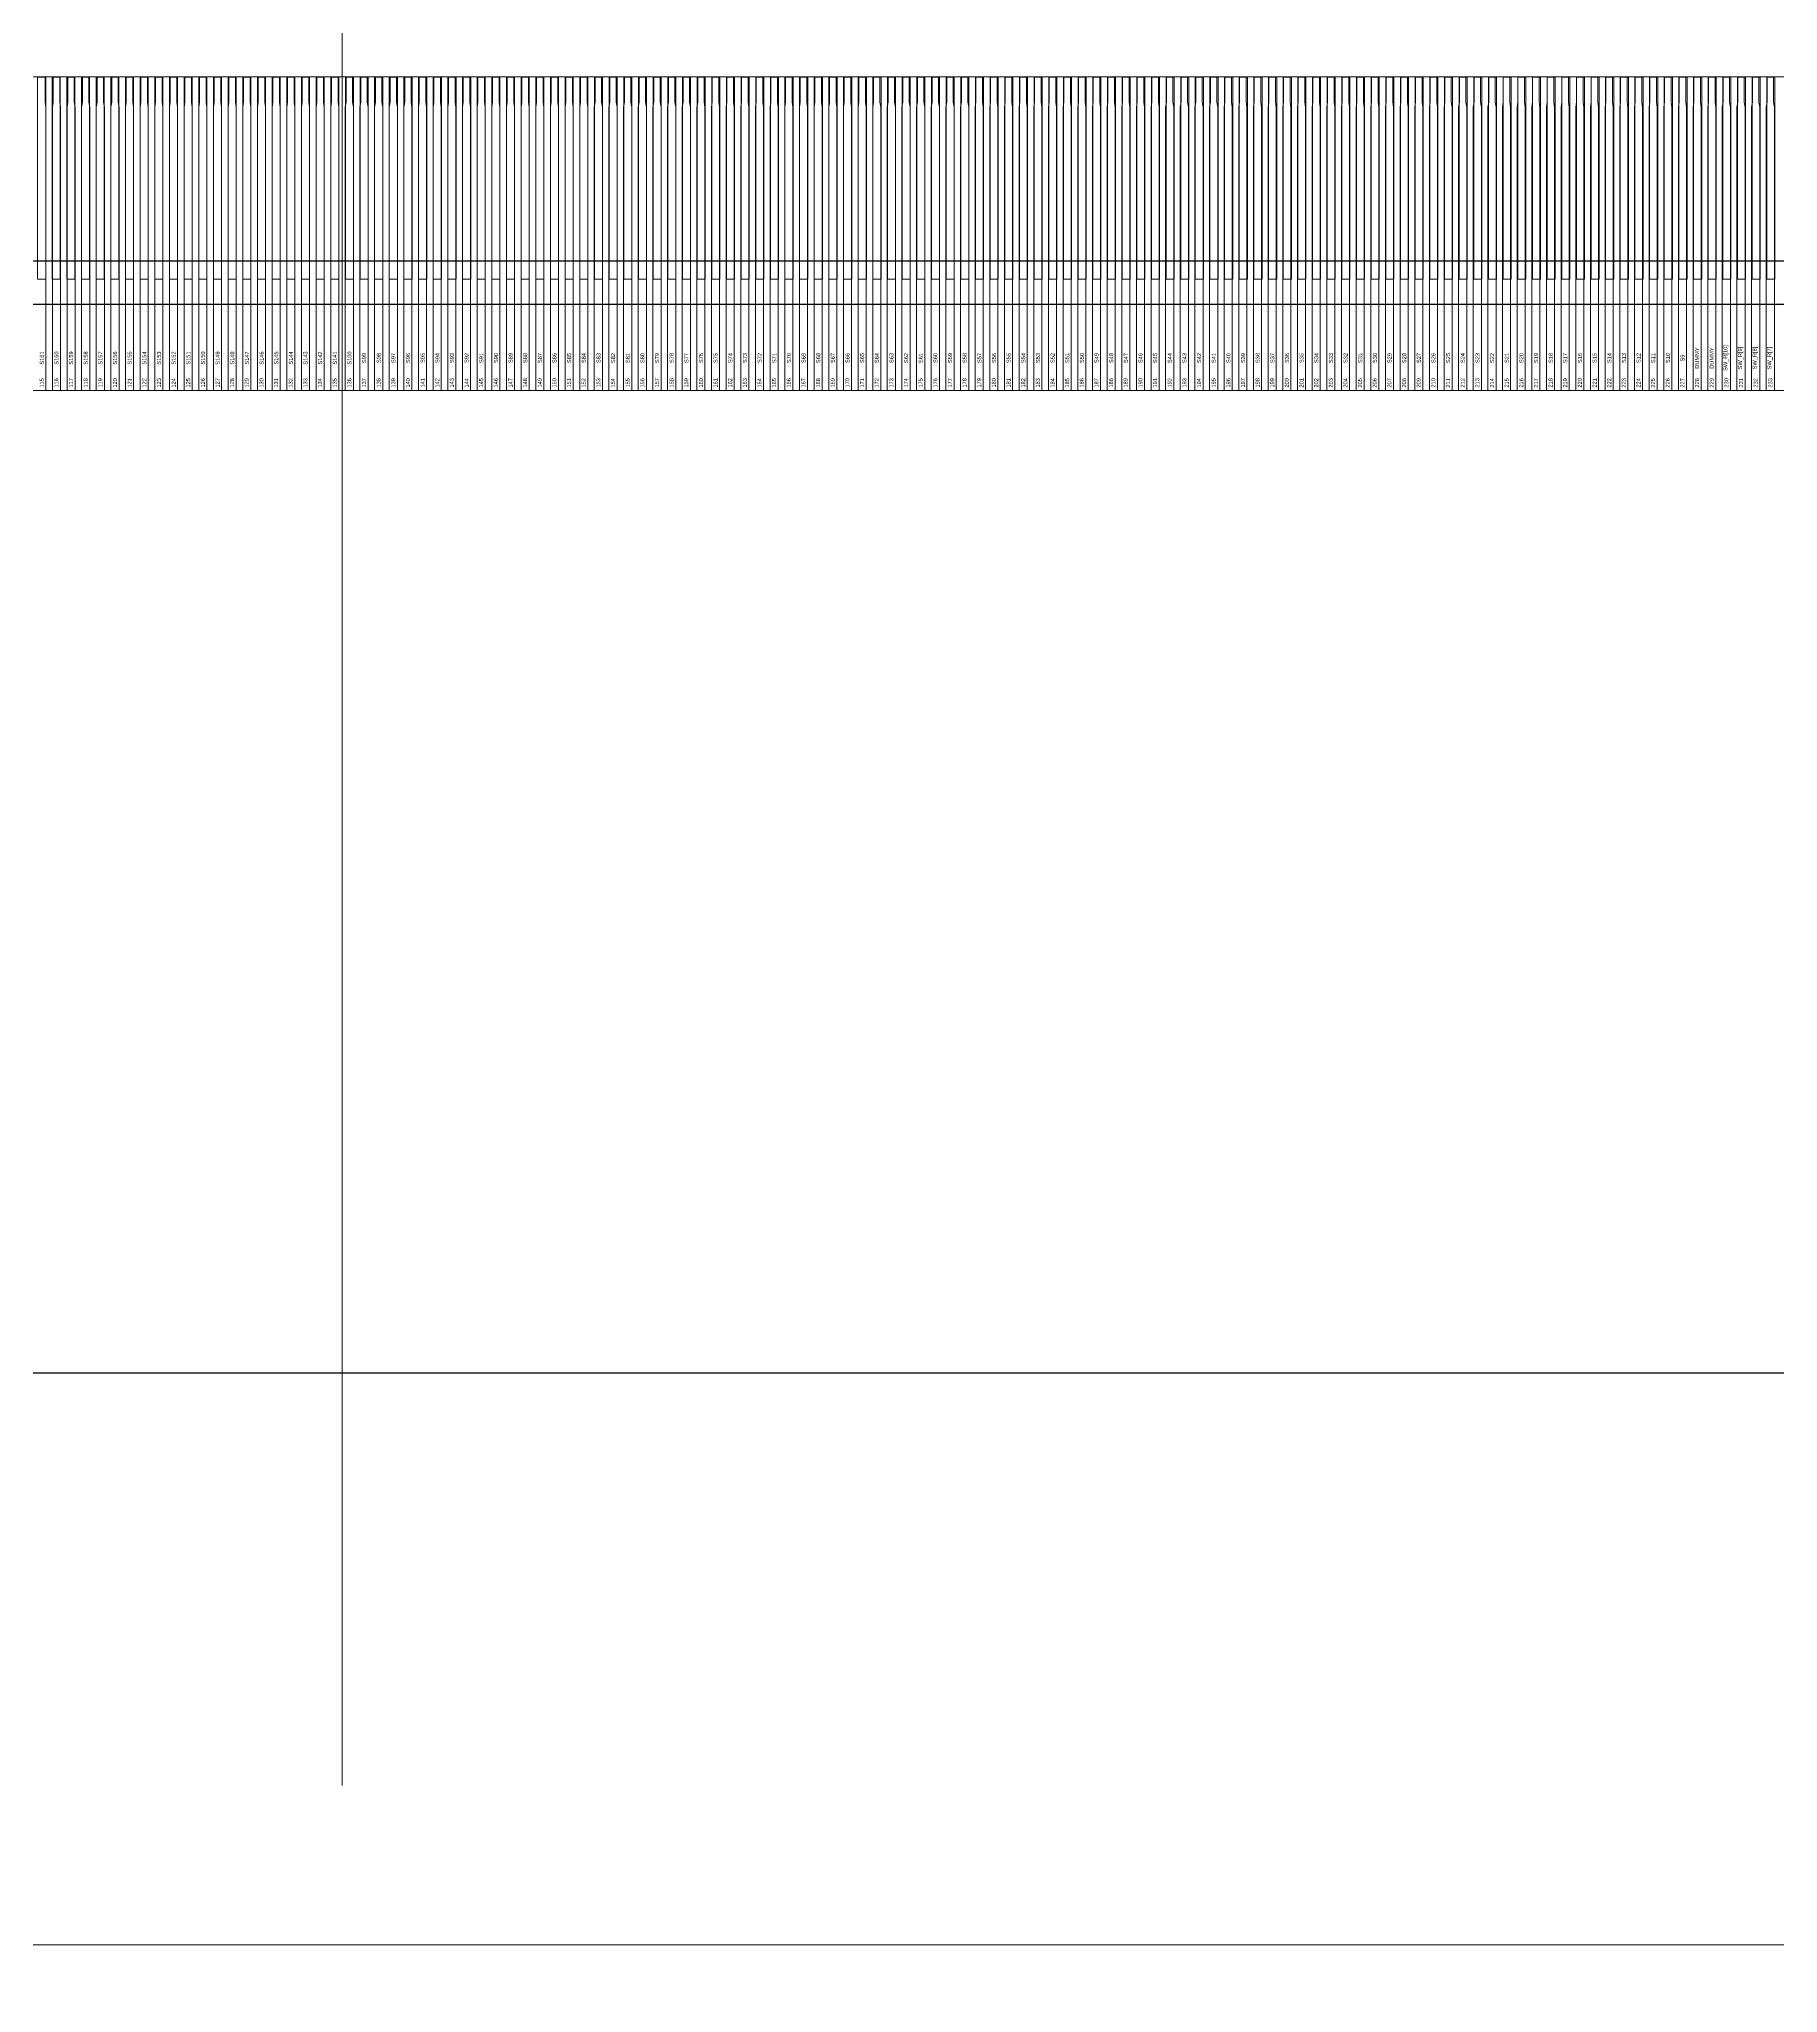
# Model space of a CAD drawing. Header units: millimetres. Extents: x 2674 to 3449, y -296 to 185.
# Drawn here: x 3252.072 to 3255.513, y -167.917 to -164.052 of the extents above; entities that cross this region are included whole.
import ezdxf
from ezdxf.enums import TextEntityAlignment as Align
from ezdxf.lldxf.tags import DXFTag

# ---------------------------------------------------------------- set-up
doc = ezdxf.new("R2010")
doc.units = ezdxf.units.MM
doc.layers.get('0').update_dxf_attribs({"lineweight": 5})
doc.layers.get('Defpoints').update_dxf_attribs({"lineweight": 5})
for name, color, linetype, lineweight in [('COF', 4, 'Continuous', 5), ('DIM', 3, 'Continuous', 5), ('ITO', 2, 'Continuous', 5)]:
    doc.layers.add(name, color=color, linetype=linetype, lineweight=lineweight)
doc.layers.add('L51', color=3, linetype='Continuous')
doc.layers.add('lens', color=6, linetype='Continuous')
doc.styles.add('MBC_Arial_Font', font='arial.ttf')
doc.styles.add('RD', font='ROMAND.shx', dxfattribs={"width": 0.8})
tags = doc.linetypes.add('CENTER', pattern=[0.6, 0.375, -0.075, 0.075, -0.075]).pattern_tags.tags
tags[10:11] = [DXFTag(74, 4), DXFTag(75, 0), DXFTag(340, '0'), DXFTag(46, 1.0), DXFTag(50, 0.0), DXFTag(44, 0.0), DXFTag(45, 0.0)]
tags[8:9] = [DXFTag(74, 4), DXFTag(75, 0), DXFTag(340, '0'), DXFTag(46, 1.0), DXFTag(50, 0.0), DXFTag(44, 0.0), DXFTag(45, 0.0)]
tags[6:7] = [DXFTag(74, 4), DXFTag(75, 0), DXFTag(340, '0'), DXFTag(46, 1.0), DXFTag(50, 0.0), DXFTag(44, 0.0), DXFTag(45, 0.0)]
tags[4:5] = [DXFTag(74, 4), DXFTag(75, 0), DXFTag(340, '0'), DXFTag(46, 1.0), DXFTag(50, 0.0), DXFTag(44, 0.0), DXFTag(45, 0.0)]
doc.dimstyles.new('DIM', dxfattribs={"dimtxt": 0.8, "dimasz": 0.8, "dimexe": 0, "dimexo": 0.5, "dimgap": 0.11, "dimtad": 0, "dimzin": 1, "dimdsep": 46, "dimtxsty": 'RD', "dimcen": 0, "dimclrd": 256, "dimclre": 256, "dimclrt": 256, "dimadec": 0, "dimazin": 0, "dimtm": 1e-09, "dimtfac": 1, "dimtofl": 0, "dimtmove": 0, "dimatfit": 3, "dimfxl": 1, "dimlwe": -1, "dimarcsym": 0})

# ---------------------------------------------------------------- blocks, each defined once
blk = doc.blocks.new('*D260')
at = {"layer": 'Defpoints', "color": 0, "lineweight": 5, "transparency": 16777216}
for p in [(3237.3697, -157.1703), (3252.6717, -167.5071), (3252.6717, -170.0799)]:
    blk.add_point(p, dxfattribs=at)
at = {"layer": 'DIM', "transparency": 16777216}
for p, q in [((3237.3697, -157.6703), (3237.3697, -170.0799)), ((3252.6717, -168.0071), (3252.6717, -170.0799))]:
    blk.add_line(p, q, dxfattribs=at)
at = {"layer": 'DIM', "lineweight": -2, "transparency": 16777216}
for p, q in [((3237.3697, -170.0799), (3235.3416, -170.0799)), ((3251.8717, -170.0799), (3238.1697, -170.0799))]:
    blk.add_line(p, q, dxfattribs=at)
at = {"layer": 'DIM', "lineweight": 5, "transparency": 16777216}
for points in [[(3238.1697, -169.9466), (3238.1697, -170.2133), (3237.3697, -170.0799)], [(3251.8717, -169.9466), (3251.8717, -170.2133), (3252.6717, -170.0799)]]:
    blk.add_solid(points, dxfattribs=at)
at = {"layer": 'DIM', "lineweight": 5, "transparency": 16777216, "insert": (3231.6202, -170.0799), "char_height": 1.2, "attachment_point": 5, "style": 'RD'}
blk.add_mtext('15.30±0.5', dxfattribs=at)
blk = doc.blocks.new('*U100')
at = {"color": 7}
blk.add_lwpolyline([(-0.008, 0.2), (0.008, 0.2), (0.008, -0.2), (-0.008, -0.2)], close=True, dxfattribs=at)
blk = doc.blocks.new('*U101')
at = {"color": 0, "linetype": 'ByBlock', "lineweight": -2, "transparency": 16777216}
for p in [(3.306, 0), (3.335, 0), (3.364, 0), (3.393, 0), (3.422, 0), (3.451, 0), (3.48, 0), (3.509, 0), (3.538, 0), (3.567, 0), (3.596, 0), (3.625, 0), (3.654, 0), (3.683, 0), (3.712, 0), (3.741, 0), (3.77, 0), (3.799, 0), (3.828, 0), (3.857, 0), (3.886, 0), (3.915, 0), (3.944, 0), (3.973, 0), (4.002, 0), (4.031, 0), (4.06, 0), (4.089, 0), (4.118, 0), (4.147, 0), (4.176, 0), (4.205, 0), (4.234, 0), (4.263, 0), (4.292, 0), (4.321, 0), (4.35, 0), (4.379, 0), (4.408, 0), (4.437, 0), (4.466, 0), (4.495, 0), (4.524, 0), (4.553, 0), (4.582, 0), (4.611, 0), (4.64, 0), (4.669, 0), (4.698, 0), (4.727, 0), (4.756, 0), (4.785, 0), (4.814, 0), (4.843, 0), (4.872, 0), (4.901, 0), (4.93, 0), (4.959, 0), (4.988, 0), (5.017, 0), (5.046, 0), (5.075, 0), (5.104, 0), (5.133, 0), (5.162, 0), (5.191, 0), (5.22, 0), (5.249, 0), (5.278, 0), (5.307, 0), (5.336, 0), (5.365, 0), (5.394, 0), (5.423, 0), (5.452, 0), (5.481, 0), (5.51, 0), (5.539, 0), (5.568, 0), (5.597, 0), (5.626, 0), (5.655, 0), (5.684, 0), (5.713, 0), (5.742, 0), (5.771, 0), (5.8, 0), (5.829, 0), (5.858, 0), (5.887, 0), (5.916, 0), (5.945, 0), (5.974, 0), (6.003, 0), (6.032, 0), (6.061, 0), (6.09, 0), (6.119, 0), (6.148, 0), (6.177, 0), (6.206, 0), (6.235, 0), (6.264, 0), (6.293, 0), (6.322, 0), (6.351, 0), (6.38, 0), (6.409, 0), (6.438, 0), (6.467, 0), (6.496, 0), (6.525, 0), (6.554, 0), (6.583, 0), (6.612, 0), (6.641, 0), (6.67, 0), (6.699, 0), (6.728, 0)]:
    blk.add_blockref('*U100', p, dxfattribs=at)
blk = doc.blocks.new('R178MQM-001-PNLA-V01-A')
at = {"layer": 'ITO', "color": 1, "linetype": 'CENTER', "lineweight": 5}
blk.add_line((1686.5179, -117.3066), (1686.5179, -162.3135), dxfattribs=at)
at = {"layer": 'L51', "color": 7}
blk.add_line((1695.3199, -159.3836), (1677.7159, -159.3836), dxfattribs=at)
at = {"color": 7}
blk.add_blockref('*U101', (1682.6174, -159.1336), dxfattribs=at)
blk = doc.blocks.new('R178MQM-CO5300-COF-V01-A')
at = {"layer": 'COF'}
blk.add_lwpolyline([(1437.7099, -178.2677), (1436.8915, -179.2582, 0.175975), (1436.7749, -179.5791), (1436.7749, -184.4705, -0.117266), (1436.7214, -184.6956), (1436.526, -185.0833, 0.117266), (1436.4724, -185.3084), (1436.4724, -187.4894, 0.414214), (1436.6724, -187.6894), (1448.3974, -187.6894, 0.414214), (1448.5974, -187.4894), (1448.5974, -185.3083, 0.117288), (1448.5439, -185.0832), (1448.3485, -184.6956, -0.117288), (1448.2949, -184.4705), (1448.2949, -179.5791, 0.175975), (1448.1784, -179.2582), (1447.362, -178.2825, -0.175975), (1447.2454, -177.9617), (1447.2454, -175.9394, 0.414214), (1447.0454, -175.7394), (1438.0244, -175.7394, 0.414214), (1437.8244, -175.9394), (1437.8244, -177.9492, -0.174367)], format="xyb", close=True, dxfattribs=at)
at = {"layer": 'COF', "color": 2}
for points in [[(1441.9487, -176.3594), (1441.9487, -175.7994), (1441.9472, -175.7894), (1441.9472, -175.7394)], [(1441.9632, -175.7394), (1441.9632, -175.7894), (1441.9617, -175.7994), (1441.9617, -176.3594)], [(1441.9777, -176.3594), (1441.9777, -175.7994), (1441.9762, -175.7894), (1441.9762, -175.7394)], [(1441.9922, -175.7394), (1441.9922, -175.7894), (1441.9907, -175.7994), (1441.9907, -176.3594)], [(1442.0067, -176.3594), (1442.0067, -175.7994), (1442.0052, -175.7894), (1442.0052, -175.7394)], [(1442.0211, -175.7394), (1442.0211, -175.7894), (1442.0196, -175.7994), (1442.0196, -176.3594)], [(1442.0356, -176.3594), (1442.0356, -175.7994), (1442.0341, -175.7894), (1442.0341, -175.7394)], [(1442.0501, -175.7394), (1442.0501, -175.7894), (1442.0486, -175.7994), (1442.0486, -176.3594)], [(1442.0646, -176.3594), (1442.0646, -175.7994), (1442.0631, -175.7894), (1442.0631, -175.7394)], [(1442.0791, -175.7394), (1442.0791, -175.7894), (1442.0776, -175.7994), (1442.0776, -176.3594)], [(1442.0936, -176.3594), (1442.0936, -175.7994), (1442.0921, -175.7894), (1442.0921, -175.7394)], [(1442.1081, -175.7394), (1442.1081, -175.7894), (1442.1066, -175.7994), (1442.1066, -176.3594)], [(1442.1226, -176.3594), (1442.1226, -175.7994), (1442.1211, -175.7894), (1442.1211, -175.7394)], [(1442.1371, -175.7394), (1442.1371, -175.7894), (1442.1356, -175.7994), (1442.1356, -176.3594)], [(1442.1516, -176.3594), (1442.1516, -175.7994), (1442.1501, -175.7894), (1442.1501, -175.7394)], [(1442.1661, -175.7394), (1442.1661, -175.7894), (1442.1646, -175.7994), (1442.1646, -176.3594)], [(1442.1806, -176.3594), (1442.1806, -175.7994), (1442.1791, -175.7894), (1442.1791, -175.7394)], [(1442.1951, -175.7394), (1442.1951, -175.7894), (1442.1936, -175.7994), (1442.1936, -176.3594)], [(1442.2096, -176.3594), (1442.2096, -175.7994), (1442.2081, -175.7894), (1442.2081, -175.7394)], [(1442.2241, -175.7394), (1442.2241, -175.7894), (1442.2226, -175.7994), (1442.2226, -176.3594)], [(1442.2386, -176.3594), (1442.2386, -175.7994), (1442.2371, -175.7894), (1442.2371, -175.7394)], [(1442.2531, -175.7394), (1442.2531, -175.7894), (1442.2516, -175.7994), (1442.2516, -176.3594)], [(1442.2676, -176.3594), (1442.2676, -175.7994), (1442.2661, -175.7894), (1442.2661, -175.7394)], [(1442.282, -175.7394), (1442.282, -175.7894), (1442.2805, -175.7994), (1442.2805, -176.3594)], [(1442.2965, -176.3594), (1442.2965, -175.7994), (1442.295, -175.7894), (1442.295, -175.7394)], [(1442.311, -175.7394), (1442.311, -175.7894), (1442.3095, -175.7994), (1442.3095, -176.3594)], [(1442.3255, -176.3594), (1442.3255, -175.7994), (1442.324, -175.7894), (1442.324, -175.7394)], [(1442.34, -175.7394), (1442.34, -175.7894), (1442.3385, -175.7994), (1442.3385, -176.3594)], [(1442.3545, -176.3594), (1442.3545, -175.7994), (1442.353, -175.7894), (1442.353, -175.7394)], [(1442.369, -175.7394), (1442.369, -175.7894), (1442.3675, -175.7994), (1442.3675, -176.3594)], [(1442.3835, -176.3594), (1442.3835, -175.7994), (1442.382, -175.7894), (1442.382, -175.7394)], [(1442.398, -175.7394), (1442.398, -175.7894), (1442.3965, -175.7994), (1442.3965, -176.3594)], [(1442.4125, -176.3594), (1442.4125, -175.7994), (1442.411, -175.7894), (1442.411, -175.7394)], [(1442.427, -175.7394), (1442.427, -175.7894), (1442.4255, -175.7994), (1442.4255, -176.3594)], [(1442.4415, -176.3594), (1442.4415, -175.7994), (1442.44, -175.7894), (1442.44, -175.7394)], [(1442.4545, -176.3594), (1442.4545, -175.7994), (1442.456, -175.7894), (1442.456, -175.7394)], [(1442.469, -175.7394), (1442.469, -175.7894), (1442.4705, -175.7994), (1442.4705, -176.3594)], [(1442.4835, -176.3594), (1442.4835, -175.7994), (1442.485, -175.7894), (1442.485, -175.7394)], [(1442.498, -175.7394), (1442.498, -175.7894), (1442.4995, -175.7994), (1442.4995, -176.3594)], [(1442.5125, -176.3594), (1442.5125, -175.7994), (1442.514, -175.7894), (1442.514, -175.7394)], [(1442.527, -175.7394), (1442.527, -175.7894), (1442.5285, -175.7994), (1442.5285, -176.3594)], [(1442.5414, -176.3594), (1442.5414, -175.7994), (1442.5429, -175.7894), (1442.5429, -175.7394)], [(1442.5559, -175.7394), (1442.5559, -175.7894), (1442.5574, -175.7994), (1442.5574, -176.3594)], [(1442.5704, -176.3594), (1442.5704, -175.7994), (1442.5719, -175.7894), (1442.5719, -175.7394)], [(1442.5849, -175.7394), (1442.5849, -175.7894), (1442.5864, -175.7994), (1442.5864, -176.3594)], [(1442.5994, -176.3594), (1442.5994, -175.7994), (1442.6009, -175.7894), (1442.6009, -175.7394)], [(1442.6139, -175.7394), (1442.6139, -175.7894), (1442.6154, -175.7994), (1442.6154, -176.3594)], [(1442.6284, -176.3594), (1442.6284, -175.7994), (1442.6299, -175.7894), (1442.6299, -175.7394)], [(1442.6429, -175.7394), (1442.6429, -175.7894), (1442.6444, -175.7994), (1442.6444, -176.3594)], [(1442.6574, -176.3594), (1442.6574, -175.7994), (1442.6589, -175.7894), (1442.6589, -175.7394)], [(1442.6719, -175.7394), (1442.6719, -175.7894), (1442.6734, -175.7994), (1442.6734, -176.3594)], [(1442.6879, -175.7394), (1442.6879, -175.7894), (1442.6864, -175.7994), (1442.6864, -176.3594)], [(1442.7024, -176.3594), (1442.7024, -175.7994), (1442.7009, -175.7894), (1442.7009, -175.7394)], [(1442.7154, -176.3594), (1442.7154, -175.7994), (1442.7169, -175.7894), (1442.7169, -175.7394)], [(1442.7299, -175.7394), (1442.7299, -175.7894), (1442.7314, -175.7994), (1442.7314, -176.3594)], [(1442.7459, -175.7394), (1442.7459, -175.7894), (1442.7444, -175.7994), (1442.7444, -176.3594)], [(1442.7604, -176.3594), (1442.7604, -175.7994), (1442.7589, -175.7894), (1442.7589, -175.7394)], [(1442.7748, -175.7394), (1442.7748, -175.7894), (1442.7733, -175.7994), (1442.7733, -176.3594)], [(1442.7893, -176.3594), (1442.7893, -175.7994), (1442.7878, -175.7894), (1442.7878, -175.7394)], [(1442.8038, -175.7394), (1442.8038, -175.7894), (1442.8023, -175.7994), (1442.8023, -176.3594)], [(1442.8183, -176.3594), (1442.8183, -175.7994), (1442.8168, -175.7894), (1442.8168, -175.7394)], [(1442.8328, -175.7394), (1442.8328, -175.7894), (1442.8313, -175.7994), (1442.8313, -176.3594)], [(1442.8473, -176.3594), (1442.8473, -175.7994), (1442.8458, -175.7894), (1442.8458, -175.7394)], [(1442.8618, -175.7394), (1442.8618, -175.7894), (1442.8603, -175.7994), (1442.8603, -176.3594)], [(1442.8763, -176.3594), (1442.8763, -175.7994), (1442.8748, -175.7894), (1442.8748, -175.7394)], [(1442.8893, -176.3594), (1442.8893, -175.7994), (1442.8908, -175.7894), (1442.8908, -175.7394)], [(1442.9038, -175.7394), (1442.9038, -175.7894), (1442.9053, -175.7994), (1442.9053, -176.3594)], [(1442.9183, -176.3594), (1442.9183, -175.7994), (1442.9198, -175.7894), (1442.9198, -175.7394)], [(1442.9328, -175.7394), (1442.9328, -175.7894), (1442.9343, -175.7994), (1442.9343, -176.3594)], [(1442.9473, -176.3594), (1442.9473, -175.7994), (1442.9488, -175.7894), (1442.9488, -175.7394)], [(1442.9618, -175.7394), (1442.9618, -175.7894), (1442.9633, -175.7994), (1442.9633, -176.3594)], [(1442.9763, -176.3594), (1442.9763, -175.7994), (1442.9778, -175.7894), (1442.9778, -175.7394)], [(1442.9908, -175.7394), (1442.9908, -175.7894), (1442.9923, -175.7994), (1442.9923, -176.3594)], [(1443.0053, -176.3594), (1443.0053, -175.7994), (1443.0068, -175.7894), (1443.0068, -175.7394)], [(1443.0198, -175.7394), (1443.0198, -175.7894), (1443.0213, -175.7994), (1443.0213, -176.3594)], [(1443.0342, -176.3594), (1443.0342, -175.7994), (1443.0357, -175.7894), (1443.0357, -175.7394)], [(1443.0487, -175.7394), (1443.0487, -175.7894), (1443.0502, -175.7994), (1443.0502, -176.3594)], [(1443.0632, -176.3594), (1443.0632, -175.7994), (1443.0647, -175.7894), (1443.0647, -175.7394)], [(1443.0777, -175.7394), (1443.0777, -175.7894), (1443.0792, -175.7994), (1443.0792, -176.3594)], [(1443.0922, -176.3594), (1443.0922, -175.7994), (1443.0937, -175.7894), (1443.0937, -175.7394)], [(1443.1067, -175.7394), (1443.1067, -175.7894), (1443.1082, -175.7994), (1443.1082, -176.3594)], [(1443.1212, -176.3594), (1443.1212, -175.7994), (1443.1227, -175.7894), (1443.1227, -175.7394)], [(1443.1357, -175.7394), (1443.1357, -175.7894), (1443.1372, -175.7994), (1443.1372, -176.3594)], [(1443.1502, -176.3594), (1443.1502, -175.7994), (1443.1517, -175.7894), (1443.1517, -175.7394)], [(1443.1647, -175.7394), (1443.1647, -175.7894), (1443.1662, -175.7994), (1443.1662, -176.3594)], [(1443.1792, -176.3594), (1443.1792, -175.7994), (1443.1807, -175.7894), (1443.1807, -175.7394)], [(1443.1937, -175.7394), (1443.1937, -175.7894), (1443.1952, -175.7994), (1443.1952, -176.3594)], [(1443.2082, -176.3594), (1443.2082, -175.7994), (1443.2097, -175.7894), (1443.2097, -175.7394)], [(1443.2227, -175.7394), (1443.2227, -175.7894), (1443.2242, -175.7994), (1443.2242, -176.3594)], [(1443.2372, -176.3594), (1443.2372, -175.7994), (1443.2387, -175.7894), (1443.2387, -175.7394)], [(1443.2517, -175.7394), (1443.2517, -175.7894), (1443.2532, -175.7994), (1443.2532, -176.3594)], [(1443.2661, -176.3594), (1443.2661, -175.7994), (1443.2676, -175.7894), (1443.2676, -175.7394)], [(1443.2806, -175.7394), (1443.2806, -175.7894), (1443.2821, -175.7994), (1443.2821, -176.3594)], [(1443.2951, -176.3594), (1443.2951, -175.7994), (1443.2966, -175.7894), (1443.2966, -175.7394)], [(1443.3096, -175.7394), (1443.3096, -175.7894), (1443.3111, -175.7994), (1443.3111, -176.3594)], [(1443.3241, -176.3594), (1443.3241, -175.7994), (1443.3256, -175.7894), (1443.3256, -175.7394)], [(1443.3386, -175.7394), (1443.3386, -175.7894), (1443.3401, -175.7994), (1443.3401, -176.3594)], [(1443.3531, -176.3594), (1443.3531, -175.7994), (1443.3546, -175.7894), (1443.3546, -175.7394)], [(1443.3676, -175.7394), (1443.3676, -175.7894), (1443.3691, -175.7994), (1443.3691, -176.3594)], [(1443.3821, -176.3594), (1443.3821, -175.7994), (1443.3836, -175.7894), (1443.3836, -175.7394)], [(1443.3966, -175.7394), (1443.3966, -175.7894), (1443.3981, -175.7994), (1443.3981, -176.3594)], [(1443.4111, -176.3594), (1443.4111, -175.7994), (1443.4126, -175.7894), (1443.4126, -175.7394)], [(1443.4256, -175.7394), (1443.4256, -175.7894), (1443.4271, -175.7994), (1443.4271, -176.3594)], [(1443.4401, -176.3594), (1443.4401, -175.7994), (1443.4416, -175.7894), (1443.4416, -175.7394)], [(1443.4546, -175.7394), (1443.4546, -175.7894), (1443.4561, -175.7994), (1443.4561, -176.3594)], [(1443.4691, -176.3594), (1443.4691, -175.7994), (1443.4706, -175.7894), (1443.4706, -175.7394)], [(1443.4836, -175.7394), (1443.4836, -175.7894), (1443.4851, -175.7994), (1443.4851, -176.3594)], [(1443.4981, -176.3594), (1443.4981, -175.7994), (1443.4996, -175.7894), (1443.4996, -175.7394)], [(1443.5126, -175.7394), (1443.5126, -175.7894), (1443.5141, -175.7994), (1443.5141, -176.3594)], [(1443.527, -176.3594), (1443.527, -175.7994), (1443.5285, -175.7894), (1443.5285, -175.7394)], [(1443.5415, -175.7394), (1443.5415, -175.7894), (1443.543, -175.7994), (1443.543, -176.3594)], [(1443.556, -176.3594), (1443.556, -175.7994), (1443.5575, -175.7894), (1443.5575, -175.7394)], [(1443.5705, -175.7394), (1443.5705, -175.7894), (1443.572, -175.7994), (1443.572, -176.3594)], [(1443.585, -176.3594), (1443.585, -175.7994), (1443.5865, -175.7894), (1443.5865, -175.7394)], [(1443.5995, -175.7394), (1443.5995, -175.7894), (1443.601, -175.7994), (1443.601, -176.3594)], [(1443.614, -176.3594), (1443.614, -175.7994), (1443.6155, -175.7894), (1443.6155, -175.7394)], [(1443.6285, -175.7394), (1443.6285, -175.7894), (1443.63, -175.7994), (1443.63, -176.3594)], [(1443.643, -176.3594), (1443.643, -175.7994), (1443.6445, -175.7894), (1443.6445, -175.7394)], [(1443.6575, -175.7394), (1443.6575, -175.7894), (1443.659, -175.7994), (1443.659, -176.3594)], [(1443.672, -176.3594), (1443.672, -175.7994), (1443.6735, -175.7894), (1443.6735, -175.7394)], [(1443.6865, -175.7394), (1443.6865, -175.7894), (1443.688, -175.7994), (1443.688, -176.3594)], [(1443.701, -176.3594), (1443.701, -175.7994), (1443.7025, -175.7894), (1443.7025, -175.7394)], [(1443.7155, -175.7394), (1443.7155, -175.7894), (1443.717, -175.7994), (1443.717, -176.3594)], [(1443.73, -176.3594), (1443.73, -175.7994), (1443.7315, -175.7894), (1443.7315, -175.7394)], [(1443.7445, -175.7394), (1443.7445, -175.7894), (1443.746, -175.7994), (1443.746, -176.3594)], [(1443.759, -176.3594), (1443.759, -175.7994), (1443.7605, -175.7894), (1443.7605, -175.7394)], [(1443.7735, -175.7394), (1443.7735, -175.7894), (1443.775, -175.7994), (1443.775, -176.3594)], [(1443.7879, -176.3594), (1443.7879, -175.7994), (1443.7894, -175.7894), (1443.7894, -175.7394)], [(1443.8024, -175.7394), (1443.8024, -175.7894), (1443.8039, -175.7994), (1443.8039, -176.3594)], [(1443.8169, -176.3594), (1443.8169, -175.7994), (1443.8184, -175.7894), (1443.8184, -175.7394)], [(1443.8314, -175.7394), (1443.8314, -175.7894), (1443.8329, -175.7994), (1443.8329, -176.3594)], [(1443.8459, -176.3594), (1443.8459, -175.7994), (1443.8474, -175.7894), (1443.8474, -175.7394)], [(1443.8604, -175.7394), (1443.8604, -175.7894), (1443.8619, -175.7994), (1443.8619, -176.3594)], [(1443.8749, -176.3594), (1443.8749, -175.7994), (1443.8764, -175.7894), (1443.8764, -175.7394)], [(1443.8894, -175.7394), (1443.8894, -175.7894), (1443.8909, -175.7994), (1443.8909, -176.3594)], [(1443.9039, -176.3594), (1443.9039, -175.7994), (1443.9054, -175.7894), (1443.9054, -175.7394)], [(1443.9184, -175.7394), (1443.9184, -175.7894), (1443.9199, -175.7994), (1443.9199, -176.3594)], [(1443.9344, -175.7394), (1443.9344, -175.7894), (1443.9329, -175.7994), (1443.9329, -176.3594)], [(1443.9489, -176.3594), (1443.9489, -175.7994), (1443.9474, -175.7894), (1443.9474, -175.7394)], [(1443.9619, -176.3594), (1443.9619, -175.7994), (1443.9634, -175.7894), (1443.9634, -175.7394)], [(1443.9764, -175.7394), (1443.9764, -175.7894), (1443.9779, -175.7994), (1443.9779, -176.3594)], [(1443.9909, -176.3594), (1443.9909, -175.7994), (1443.9924, -175.7894), (1443.9924, -175.7394)], [(1444.0054, -175.7394), (1444.0054, -175.7894), (1444.0069, -175.7994), (1444.0069, -176.3594)], [(1444.0198, -176.3594), (1444.0198, -175.7994), (1444.0213, -175.7894), (1444.0213, -175.7394)], [(1444.0343, -175.7394), (1444.0343, -175.7894), (1444.0358, -175.7994), (1444.0358, -176.3594)], [(1444.0488, -176.3594), (1444.0488, -175.7994), (1444.0503, -175.7894), (1444.0503, -175.7394)], [(1444.0633, -175.7394), (1444.0633, -175.7894), (1444.0648, -175.7994), (1444.0648, -176.3594)], [(1444.0778, -176.3594), (1444.0778, -175.7994), (1444.0793, -175.7894), (1444.0793, -175.7394)], [(1444.0923, -175.7394), (1444.0923, -175.7894), (1444.0938, -175.7994), (1444.0938, -176.3594)], [(1444.1068, -176.3594), (1444.1068, -175.7994), (1444.1083, -175.7894), (1444.1083, -175.7394)], [(1444.1213, -175.7394), (1444.1213, -175.7894), (1444.1228, -175.7994), (1444.1228, -176.3594)], [(1444.1358, -176.3594), (1444.1358, -175.7994), (1444.1373, -175.7894), (1444.1373, -175.7394)], [(1444.1503, -175.7394), (1444.1503, -175.7894), (1444.1518, -175.7994), (1444.1518, -176.3594)], [(1444.1663, -175.7394), (1444.1663, -175.7894), (1444.1648, -175.7994), (1444.1648, -176.3594)], [(1444.1808, -176.3594), (1444.1808, -175.7994), (1444.1793, -175.7894), (1444.1793, -175.7394)], [(1444.1938, -176.3594), (1444.1938, -175.7994), (1444.1953, -175.7894), (1444.1953, -175.7394)], [(1444.2083, -175.7394), (1444.2083, -175.7894), (1444.2098, -175.7994), (1444.2098, -176.3594)], [(1444.2228, -176.3594), (1444.2228, -175.7994), (1444.2243, -175.7894), (1444.2243, -175.7394)], [(1444.2373, -175.7394), (1444.2373, -175.7894), (1444.2388, -175.7994), (1444.2388, -176.3594)], [(1444.2518, -176.3594), (1444.2518, -175.7994), (1444.2533, -175.7894), (1444.2533, -175.7394)], [(1444.2663, -175.7394), (1444.2663, -175.7894), (1444.2678, -175.7994), (1444.2678, -176.3594)], [(1444.2807, -176.3594), (1444.2807, -175.7994), (1444.2822, -175.7894), (1444.2822, -175.7394)], [(1444.2952, -175.7394), (1444.2952, -175.7894), (1444.2967, -175.7994), (1444.2967, -176.3594)], [(1444.3097, -176.3594), (1444.3097, -175.7994), (1444.3112, -175.7894), (1444.3112, -175.7394)], [(1444.3242, -175.7394), (1444.3242, -175.7894), (1444.3257, -175.7994), (1444.3257, -176.3594)], [(1444.3402, -175.7394), (1444.3402, -175.7894), (1444.3387, -175.7994), (1444.3387, -176.3594)], [(1444.3547, -176.3594), (1444.3547, -175.7994), (1444.3532, -175.7894), (1444.3532, -175.7394)], [(1444.3677, -176.3594), (1444.3677, -175.7994), (1444.3692, -175.7894), (1444.3692, -175.7394)], [(1444.3822, -175.7394), (1444.3822, -175.7894), (1444.3837, -175.7994), (1444.3837, -176.3594)], [(1444.3967, -176.3594), (1444.3967, -175.7994), (1444.3982, -175.7894), (1444.3982, -175.7394)], [(1444.4112, -175.7394), (1444.4112, -175.7894), (1444.4127, -175.7994), (1444.4127, -176.3594)], [(1444.4257, -176.3594), (1444.4257, -175.7994), (1444.4272, -175.7894), (1444.4272, -175.7394)], [(1444.4402, -175.7394), (1444.4402, -175.7894), (1444.4417, -175.7994), (1444.4417, -176.3594)], [(1444.4547, -176.3594), (1444.4547, -175.7994), (1444.4562, -175.7894), (1444.4562, -175.7394)], [(1444.4692, -175.7394), (1444.4692, -175.7894), (1444.4707, -175.7994), (1444.4707, -176.3594)], [(1444.4837, -176.3594), (1444.4837, -175.7994), (1444.4852, -175.7894), (1444.4852, -175.7394)], [(1444.4982, -175.7394), (1444.4982, -175.7894), (1444.4997, -175.7994), (1444.4997, -176.3594)], [(1444.5127, -176.3594), (1444.5127, -175.7994), (1444.5142, -175.7894), (1444.5142, -175.7394)], [(1444.5272, -175.7394), (1444.5272, -175.7894), (1444.5287, -175.7994), (1444.5287, -176.3594)], [(1444.5416, -176.3594), (1444.5416, -175.7994), (1444.5431, -175.7894), (1444.5431, -175.7394)], [(1444.5561, -175.7394), (1444.5561, -175.7894), (1444.5576, -175.7994), (1444.5576, -176.3594)], [(1444.5706, -176.3594), (1444.5706, -175.7994), (1444.5721, -175.7894), (1444.5721, -175.7394)], [(1444.5851, -175.7394), (1444.5851, -175.7894), (1444.5866, -175.7994), (1444.5866, -176.3594)], [(1444.5996, -176.3594), (1444.5996, -175.7994), (1444.6011, -175.7894), (1444.6011, -175.7394)], [(1444.6141, -175.7394), (1444.6141, -175.7894), (1444.6156, -175.7994), (1444.6156, -176.3594)], [(1444.6286, -176.3594), (1444.6286, -175.7994), (1444.6301, -175.7894), (1444.6301, -175.7394)], [(1444.6431, -175.7394), (1444.6431, -175.7894), (1444.6446, -175.7994), (1444.6446, -176.3594)], [(1444.6576, -176.3594), (1444.6576, -175.7994), (1444.6591, -175.7894), (1444.6591, -175.7394)], [(1444.6721, -175.7394), (1444.6721, -175.7894), (1444.6736, -175.7994), (1444.6736, -176.3594)], [(1444.6866, -176.3594), (1444.6866, -175.7994), (1444.6881, -175.7894), (1444.6881, -175.7394)], [(1444.7011, -175.7394), (1444.7011, -175.7894), (1444.7026, -175.7994), (1444.7026, -176.3594)], [(1444.7156, -176.3594), (1444.7156, -175.7994), (1444.7171, -175.7894), (1444.7171, -175.7394)], [(1444.7301, -175.7394), (1444.7301, -175.7894), (1444.7316, -175.7994), (1444.7316, -176.3594)], [(1444.7446, -176.3594), (1444.7446, -175.7994), (1444.7461, -175.7894), (1444.7461, -175.7394)], [(1444.7591, -175.7394), (1444.7591, -175.7894), (1444.7606, -175.7994), (1444.7606, -176.3594)], [(1444.7735, -176.3594), (1444.7735, -175.7994), (1444.775, -175.7894), (1444.775, -175.7394)], [(1444.788, -175.7394), (1444.788, -175.7894), (1444.7895, -175.7994), (1444.7895, -176.3594)], [(1444.8025, -176.3594), (1444.8025, -175.7994), (1444.804, -175.7894), (1444.804, -175.7394)], [(1444.817, -175.7394), (1444.817, -175.7894), (1444.8185, -175.7994), (1444.8185, -176.3594)], [(1444.8315, -176.3594), (1444.8315, -175.7994), (1444.833, -175.7894), (1444.833, -175.7394)], [(1444.846, -175.7394), (1444.846, -175.7894), (1444.8475, -175.7994), (1444.8475, -176.3594)], [(1444.8605, -176.3594), (1444.8605, -175.7994), (1444.862, -175.7894), (1444.862, -175.7394)], [(1444.875, -175.7394), (1444.875, -175.7894), (1444.8765, -175.7994), (1444.8765, -176.3594)], [(1444.8895, -176.3594), (1444.8895, -175.7994), (1444.891, -175.7894), (1444.891, -175.7394)], [(1444.904, -175.7394), (1444.904, -175.7894), (1444.9055, -175.7994), (1444.9055, -176.3594)], [(1444.9185, -176.3594), (1444.9185, -175.7994), (1444.92, -175.7894), (1444.92, -175.7394)], [(1444.933, -175.7394), (1444.933, -175.7894), (1444.9345, -175.7994), (1444.9345, -176.3594)], [(1444.9475, -176.3594), (1444.9475, -175.7994), (1444.949, -175.7894), (1444.949, -175.7394)], [(1444.962, -175.7394), (1444.962, -175.7894), (1444.9635, -175.7994), (1444.9635, -176.3594)], [(1444.9765, -176.3594), (1444.9765, -175.7994), (1444.978, -175.7894), (1444.978, -175.7394)], [(1444.991, -175.7394), (1444.991, -175.7894), (1444.9925, -175.7994), (1444.9925, -176.3594)], [(1445.0055, -176.3594), (1445.0055, -175.7994), (1445.007, -175.7894), (1445.007, -175.7394)], [(1445.02, -175.7394), (1445.02, -175.7894), (1445.0215, -175.7994), (1445.0215, -176.3594)], [(1445.0344, -176.3594), (1445.0344, -175.7994), (1445.0359, -175.7894), (1445.0359, -175.7394)], [(1445.0489, -175.7394), (1445.0489, -175.7894), (1445.0504, -175.7994), (1445.0504, -176.3594)], [(1445.0634, -176.3594), (1445.0634, -175.7994), (1445.0649, -175.7894), (1445.0649, -175.7394)], [(1445.0779, -175.7394), (1445.0779, -175.7894), (1445.0794, -175.7994), (1445.0794, -176.3594)], [(1445.0924, -176.3594), (1445.0924, -175.7994), (1445.0939, -175.7894), (1445.0939, -175.7394)], [(1445.1069, -175.7394), (1445.1069, -175.7894), (1445.1084, -175.7994), (1445.1084, -176.3594)], [(1445.1214, -176.3594), (1445.1214, -175.7994), (1445.1229, -175.7894), (1445.1229, -175.7394)], [(1445.1359, -175.7394), (1445.1359, -175.7894), (1445.1374, -175.7994), (1445.1374, -176.3594)], [(1445.1504, -176.3594), (1445.1504, -175.7994), (1445.1519, -175.7894), (1445.1519, -175.7394)], [(1445.1649, -175.7394), (1445.1649, -175.7894), (1445.1664, -175.7994), (1445.1664, -176.3594)], [(1445.1794, -176.3594), (1445.1794, -175.7994), (1445.1809, -175.7894), (1445.1809, -175.7394)], [(1445.1939, -175.7394), (1445.1939, -175.7894), (1445.1954, -175.7994), (1445.1954, -176.3594)], [(1445.2084, -176.3594), (1445.2084, -175.7994), (1445.2099, -175.7894), (1445.2099, -175.7394)], [(1445.2229, -175.7394), (1445.2229, -175.7894), (1445.2244, -175.7994), (1445.2244, -176.3594)], [(1445.2374, -176.3594), (1445.2374, -175.7994), (1445.2389, -175.7894), (1445.2389, -175.7394)], [(1445.2519, -175.7394), (1445.2519, -175.7894), (1445.2534, -175.7994), (1445.2534, -176.3594)], [(1445.2663, -176.3594), (1445.2663, -175.7994), (1445.2678, -175.7894), (1445.2678, -175.7394)], [(1445.2808, -175.7394), (1445.2808, -175.7894), (1445.2823, -175.7994), (1445.2823, -176.3594)], [(1445.2953, -176.3594), (1445.2953, -175.7994), (1445.2968, -175.7894), (1445.2968, -175.7394)], [(1445.3098, -175.7394), (1445.3098, -175.7894), (1445.3113, -175.7994), (1445.3113, -176.3594)], [(1445.3243, -176.3594), (1445.3243, -175.7994), (1445.3258, -175.7894), (1445.3258, -175.7394)], [(1445.3388, -175.7394), (1445.3388, -175.7894), (1445.3403, -175.7994), (1445.3403, -176.3594)], [(1445.3533, -176.3594), (1445.3533, -175.7994), (1445.3548, -175.7894), (1445.3548, -175.7394)], [(1445.3678, -175.7394), (1445.3678, -175.7894), (1445.3693, -175.7994), (1445.3693, -176.3594)]]:
    blk.add_lwpolyline(points, dxfattribs=at)
at = {"layer": 'COF', "color": 6}
blk.add_lwpolyline([(1448.3974, -185.356, 0.117266), (1448.3439, -185.1309), (1448.1485, -184.7432, -0.117266), (1448.0949, -184.5181), (1448.0949, -179.651, 0.174367), (1447.9804, -179.3326), (1447.16, -178.3396, -0.174367), (1447.0454, -178.0211), (1447.0454, -176.3594), (1438.0244, -176.3594), (1438.0244, -178.0343, -0.175975), (1437.9079, -178.3552), (1437.0915, -179.3308, 0.175975), (1436.9749, -179.6517), (1436.9749, -184.5181, -0.117288), (1436.9214, -184.7432), (1436.726, -185.1308, 0.117288), (1436.6724, -185.3559), (1436.6724, -185.4894), (1448.3974, -185.4894)], format="xyb", close=True, dxfattribs=at)
at = {"layer": 'COF', "color": 255, "linetype": 'CENTER', "lineweight": 0}
blk.add_lwpolyline([(1437.9849, -183.5044, -0.414214), (1437.7849, -183.3044), (1437.7849, -179.6344, -0.414214), (1437.9849, -179.4344), (1447.0849, -179.4344, -0.414214), (1447.2849, -179.6344), (1447.2849, -183.3044, -0.414214), (1447.0849, -183.5044)], format="xyb", close=True, dxfattribs=at)
at = {"layer": 'COF', "style": 'MBC_Arial_Font'}
for s, p in [('S161', (1441.9408, -176.2954)), ('S160', (1441.9698, -176.2954)), ('S159', (1441.9988, -176.2954)), ('S158', (1442.0278, -176.2954)), ('S157', (1442.0568, -176.2954)), ('S156', (1442.0858, -176.2954)), ('S155', (1442.1148, -176.2954)), ('S154', (1442.1438, -176.2954)), ('S153', (1442.1727, -176.2954)), ('S152', (1442.2017, -176.2954)), ('S151', (1442.2307, -176.2954)), ('S150', (1442.2597, -176.2954)), ('S149', (1442.2887, -176.2954)), ('S148', (1442.3177, -176.2954)), ('S147', (1442.3467, -176.2954)), ('S146', (1442.3757, -176.2954)), ('S145', (1442.4047, -176.2954)), ('S144', (1442.4337, -176.2954)), ('S143', (1442.4626, -176.2954)), ('S142', (1442.4916, -176.2954)), ('S141', (1442.5206, -176.2954)), ('S100', (1442.5496, -176.2954)), ('S99', (1442.5786, -176.2954)), ('S98', (1442.6076, -176.2954)), ('S97', (1442.6366, -176.2954)), ('S96', (1442.6656, -176.2954)), ('S95', (1442.6945, -176.2954)), ('S94', (1442.7235, -176.2954)), ('S93', (1442.7525, -176.2954)), ('S92', (1442.7815, -176.2954)), ('S91', (1442.8105, -176.2954)), ('S90', (1442.8395, -176.2954)), ('S89', (1442.8685, -176.2954)), ('S88', (1442.8975, -176.2954)), ('S87', (1442.9265, -176.2954)), ('S86', (1442.9554, -176.2954)), ('S85', (1442.9844, -176.2954)), ('S84', (1443.0134, -176.2954)), ('S83', (1443.0424, -176.2954)), ('S82', (1443.0714, -176.2954)), ('S81', (1443.1004, -176.2954)), ('S80', (1443.1294, -176.2954)), ('S79', (1443.1584, -176.2954)), ('S78', (1443.1873, -176.2954)), ('S77', (1443.2163, -176.2954)), ('S76', (1443.2453, -176.2954)), ('S75', (1443.2743, -176.2954)), ('S74', (1443.3033, -176.2954)), ('S73', (1443.3323, -176.2954)), ('S72', (1443.3613, -176.2954)), ('S71', (1443.3903, -176.2954)), ('S70', (1443.4193, -176.2954)), ('S69', (1443.4482, -176.2954)), ('S68', (1443.4772, -176.2954)), ('S67', (1443.5062, -176.2954)), ('S66', (1443.5352, -176.2954)), ('S65', (1443.5642, -176.2954)), ('S64', (1443.5932, -176.2954)), ('S63', (1443.6222, -176.2954)), ('S62', (1443.6512, -176.2954)), ('S61', (1443.6802, -176.2954)), ('S60', (1443.7091, -176.2954)), ('S59', (1443.7381, -176.2954)), ('S58', (1443.7671, -176.2954)), ('S57', (1443.7961, -176.2954)), ('S56', (1443.8251, -176.2954)), ('S55', (1443.8541, -176.2954)), ('S54', (1443.8831, -176.2954)), ('S53', (1443.9121, -176.2954)), ('S52', (1443.941, -176.2954)), ('S51', (1443.97, -176.2954)), ('S50', (1443.999, -176.2954)), ('S49', (1444.028, -176.2954)), ('S48', (1444.057, -176.2954)), ('S47', (1444.086, -176.2954)), ('S46', (1444.115, -176.2954)), ('S45', (1444.144, -176.2954)), ('S44', (1444.173, -176.2954)), ('S43', (1444.2019, -176.2954)), ('S42', (1444.2309, -176.2954)), ('S41', (1444.2599, -176.2954)), ('S40', (1444.2889, -176.2954)), ('S39', (1444.3179, -176.2954)), ('S38', (1444.3469, -176.2954)), ('S37', (1444.3759, -176.2954)), ('S36', (1444.4049, -176.2954)), ('S35', (1444.4338, -176.2954)), ('S34', (1444.4628, -176.2954)), ('S33', (1444.4918, -176.2954)), ('S32', (1444.5208, -176.2954)), ('S31', (1444.5498, -176.2954)), ('S30', (1444.5788, -176.2954)), ('S29', (1444.6078, -176.2954)), ('S28', (1444.6368, -176.2954)), ('S27', (1444.6658, -176.2954)), ('S26', (1444.6947, -176.2954)), ('S25', (1444.7237, -176.2954)), ('S24', (1444.7527, -176.2954)), ('S23', (1444.7817, -176.2954)), ('S22', (1444.8107, -176.2954)), ('S21', (1444.8397, -176.2954)), ('S20', (1444.8687, -176.2954)), ('S19', (1444.8977, -176.2954)), ('S18', (1444.9267, -176.2954)), ('S17', (1444.9556, -176.2954)), ('S16', (1444.9846, -176.2954)), ('S15', (1445.0136, -176.2954)), ('S14', (1445.0426, -176.2954)), ('S13', (1445.0716, -176.2954)), ('S12', (1445.1006, -176.2954)), ('S11', (1445.1296, -176.2954)), ('S10', (1445.1586, -176.2954)), ('DUMMY', (1445.2164, -176.2954)), ('DUMMY', (1445.2454, -176.2954)), ('SW_R[10]', (1445.2724, -176.2954)), ('SW_R[9]', (1445.3014, -176.2954)), ('SW_R[8]', (1445.3304, -176.2954)), ('SW_R[7]', (1445.3594, -176.2954)), ('S9', (1445.1875, -176.2954))]:
    blk.add_text(s, height=0.008, rotation=90, dxfattribs=at).set_placement(p, align=Align.MIDDLE_CENTER)
for s, p in [('115', (1441.9406, -176.3352)), ('116', (1441.9696, -176.3352)), ('117', (1441.9987, -176.3352)), ('118', (1442.0275, -176.3352)), ('119', (1442.0565, -176.3352)), ('120', (1442.0855, -176.3352)), ('121', (1442.1146, -176.3352)), ('122', (1442.1436, -176.3352)), ('123', (1442.1725, -176.3352)), ('124', (1442.2016, -176.3352)), ('125', (1442.2305, -176.3352)), ('126', (1442.2595, -176.3352)), ('127', (1442.2886, -176.3352)), ('128', (1442.3174, -176.3352)), ('129', (1442.3464, -176.3352)), ('130', (1442.3754, -176.3352)), ('131', (1442.4044, -176.3352)), ('132', (1442.4334, -176.3352)), ('133', (1442.4624, -176.3352)), ('134', (1442.4914, -176.3352)), ('135', (1442.5203, -176.3352)), ('136', (1442.5493, -176.3352)), ('137', (1442.5783, -176.3352)), ('138', (1442.6073, -176.3352)), ('139', (1442.6363, -176.3352)), ('140', (1442.6653, -176.3352)), ('141', (1442.6944, -176.3352)), ('142', (1442.7234, -176.3352)), ('143', (1442.7522, -176.3352)), ('144', (1442.7814, -176.3352)), ('145', (1442.8102, -176.3352)), ('146', (1442.8392, -176.3352)), ('147', (1442.8683, -176.3352)), ('148', (1442.8972, -176.3352)), ('149', (1442.9262, -176.3352)), ('150', (1442.9552, -176.3352)), ('151', (1442.9842, -176.3352)), ('152', (1443.0132, -176.3352)), ('153', (1443.0421, -176.3352)), ('154', (1443.0711, -176.3352)), ('155', (1443.1001, -176.3352)), ('156', (1443.1291, -176.3352)), ('157', (1443.1581, -176.3352)), ('158', (1443.1871, -176.3352)), ('159', (1443.2161, -176.3352)), ('160', (1443.2451, -176.3352)), ('161', (1443.274, -176.3352)), ('162', (1443.303, -176.3352)), ('163', (1443.332, -176.3352)), ('164', (1443.361, -176.3352)), ('165', (1443.39, -176.3352)), ('166', (1443.419, -176.3352)), ('167', (1443.448, -176.3352)), ('168', (1443.477, -176.3352)), ('169', (1443.506, -176.3352)), ('170', (1443.5349, -176.3352)), ('171', (1443.5641, -176.3352)), ('172', (1443.5931, -176.3352)), ('173', (1443.6219, -176.3352)), ('174', (1443.651, -176.3352)), ('175', (1443.6799, -176.3352)), ('176', (1443.7089, -176.3352)), ('177', (1443.738, -176.3352)), ('178', (1443.7668, -176.3352)), ('179', (1443.7958, -176.3352)), ('180', (1443.8248, -176.3352)), ('181', (1443.8538, -176.3352)), ('182', (1443.8828, -176.3352)), ('183', (1443.9118, -176.3352)), ('184', (1443.9408, -176.3352)), ('185', (1443.9698, -176.3352)), ('186', (1443.9988, -176.3352)), ('187', (1444.0277, -176.3352)), ('188', (1444.0567, -176.3352)), ('189', (1444.0857, -176.3352)), ('190', (1444.1147, -176.3352)), ('191', (1444.1437, -176.3352)), ('192', (1444.1727, -176.3352)), ('193', (1444.2017, -176.3352)), ('194', (1444.2307, -176.3352)), ('195', (1444.2597, -176.3352)), ('196', (1444.2886, -176.3352)), ('197', (1444.3176, -176.3352)), ('198', (1444.3466, -176.3352)), ('199', (1444.3756, -176.3352)), ('200', (1444.4046, -176.3352)), ('201', (1444.4336, -176.3352)), ('202', (1444.4626, -176.3352)), ('203', (1444.4916, -176.3352)), ('204', (1444.5205, -176.3352)), ('205', (1444.5495, -176.3352)), ('206', (1444.5785, -176.3352)), ('207', (1444.6075, -176.3352)), ('208', (1444.6365, -176.3352)), ('209', (1444.6655, -176.3352)), ('210', (1444.6945, -176.3352)), ('211', (1444.7236, -176.3352)), ('212', (1444.7526, -176.3352)), ('213', (1444.7814, -176.3352)), ('214', (1444.8106, -176.3352)), ('215', (1444.8394, -176.3352)), ('216', (1444.8684, -176.3352)), ('217', (1444.8975, -176.3352)), ('218', (1444.9264, -176.3352)), ('219', (1444.9554, -176.3352)), ('220', (1444.9844, -176.3352)), ('221', (1445.0135, -176.3352)), ('222', (1445.0425, -176.3352)), ('223', (1445.0713, -176.3352)), ('224', (1445.1005, -176.3352)), ('225', (1445.1293, -176.3352)), ('226', (1445.1583, -176.3352)), ('227', (1445.1874, -176.3352)), ('228', (1445.2163, -176.3352)), ('229', (1445.2453, -176.3352)), ('230', (1445.2742, -176.3352)), ('231', (1445.3032, -176.3352)), ('232', (1445.3322, -176.3352)), ('233', (1445.3612, -176.3352))]:
    blk.add_text(s, height=0.008, rotation=90, dxfattribs=at).set_placement(p, align=Align.MIDDLE_RIGHT)
blk = doc.blocks.new('R178MQK-026-P61-CVL-V01-A')
at = {"layer": 'lens'}
for p, q in [((2983.1047, -177.1355), (2998.2047, -177.1355)), ((2983.1047, -179.3355), (2998.2047, -179.3355))]:
    blk.add_line(p, q, dxfattribs=at)

msp = doc.modelspace()

# ---------------------------------------------------------------- block references
at = {"layer": 'COF', "lineweight": 5}
msp.add_blockref('R178MQM-CO5300-COF-V01-A', (1810.1367, 11.6123), dxfattribs=at)
at = {"layer": 'DIM', "lineweight": 5}
msp.add_blockref('R178MQK-026-P61-CVL-V01-A', (262.0681, 12.6447), dxfattribs=at)
at = {"layer": 'ITO', "lineweight": 5}
msp.add_blockref('R178MQM-001-PNLA-V01-A', (1566.1538, -5.1936), dxfattribs=at)

# ---------------------------------------------------------------- dimensions: what is measured, and where the dimension line sits
at = {"layer": 'DIM', "lineweight": 5}
dim = msp.add_linear_dim(base=(3252.6717, -170.0799), p1=(3237.3697, -157.1703), p2=(3252.6717, -167.5071), dimstyle='DIM', override={"dimtxt": 1.2, "dimtol": 1, "dimtp": 0.5, "dimtm": 0.5, "dimfxl": 0.8, "dimarcsym": 1}, dxfattribs=at)
dim.commit()
dim.dimension.update_dxf_attribs({"geometry": '*D260', "text_midpoint": (3231.6202, -170.0799), "dimtype": 160})

doc.saveas('drawing.dxf')
